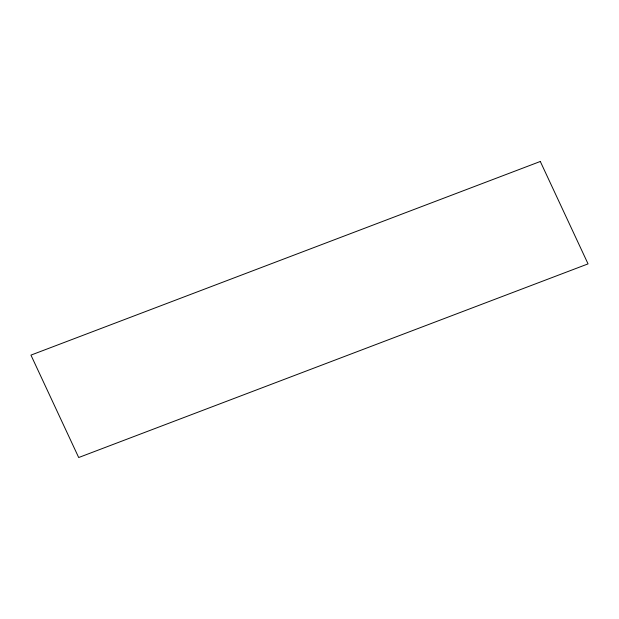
<?xml version="1.0" encoding="UTF-8"?>
<svg xmlns="http://www.w3.org/2000/svg" width="619" height="619" viewBox="0 0 619 619"><rect width="100%" height="100%" fill="white"/><g stroke="black" fill="none" stroke-linecap="round" stroke-linejoin="round"><path stroke-width="0.93" d="M540.31 161.474L30.95 355.113L78.69 457.526L588.05 263.887L540.31 161.474"/></g></svg>
